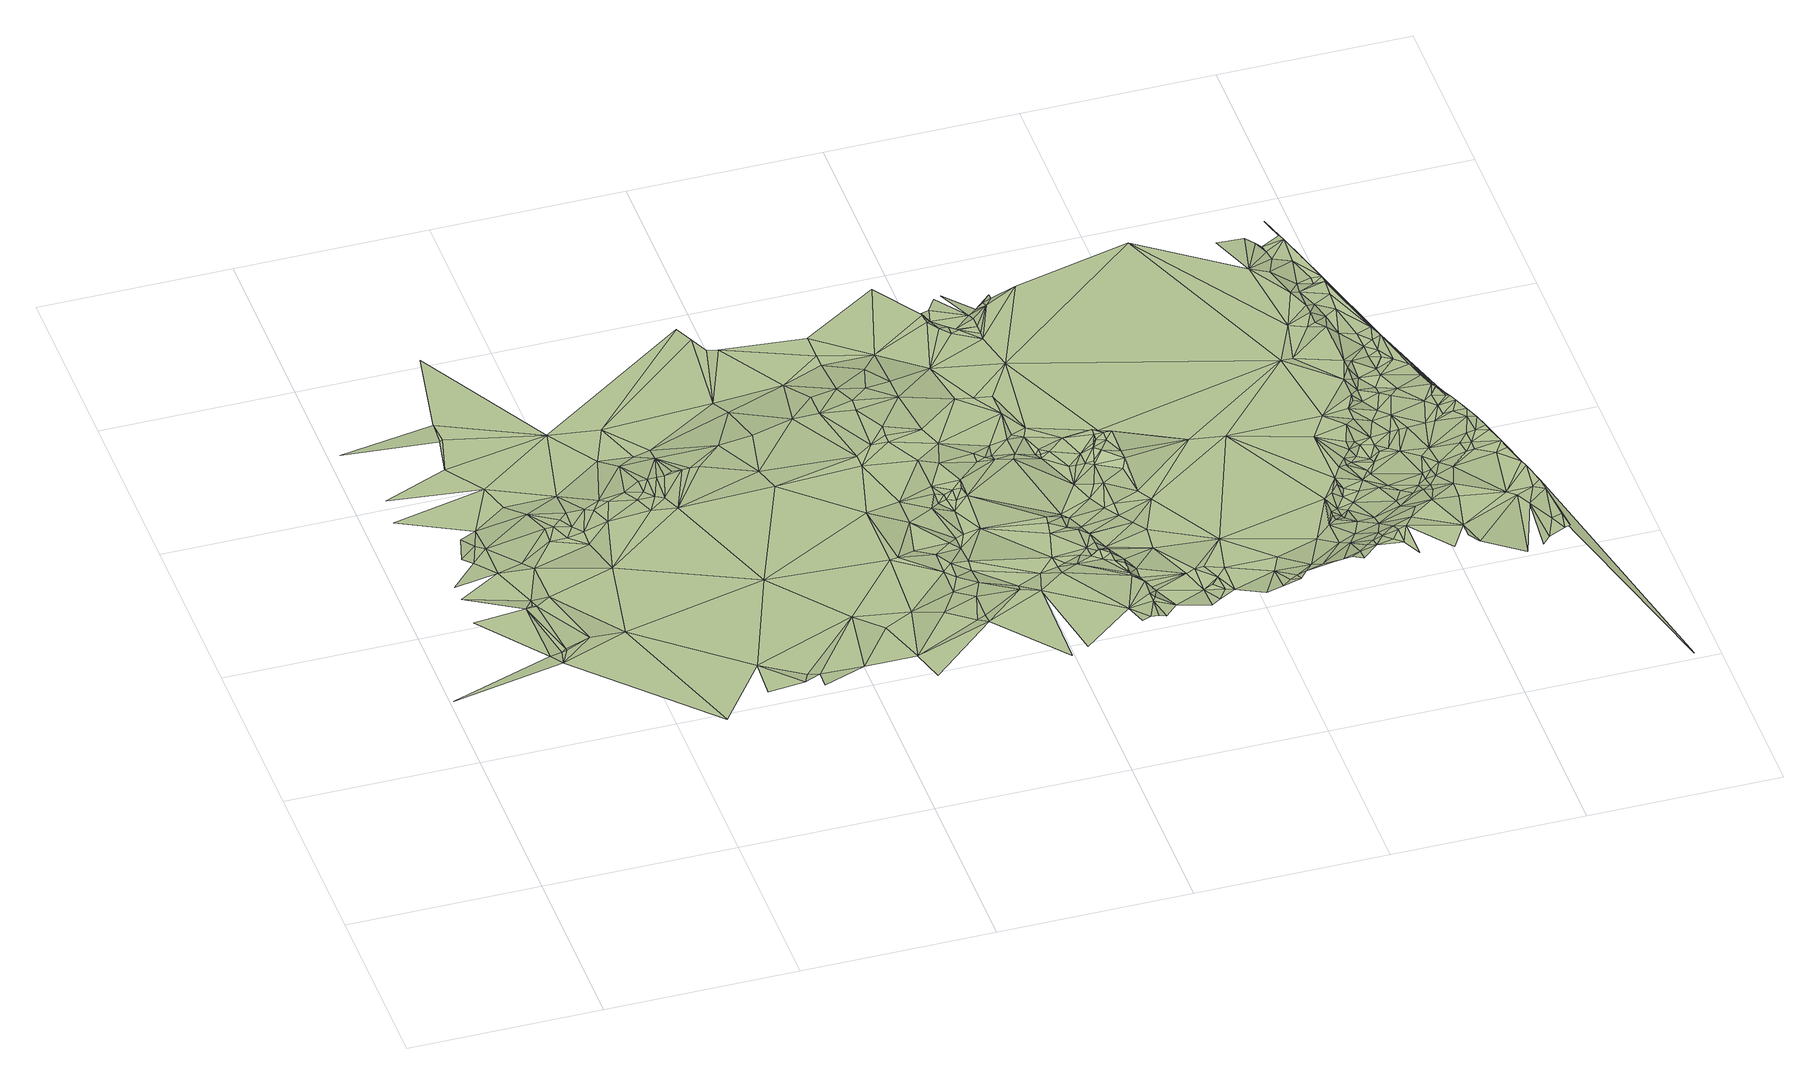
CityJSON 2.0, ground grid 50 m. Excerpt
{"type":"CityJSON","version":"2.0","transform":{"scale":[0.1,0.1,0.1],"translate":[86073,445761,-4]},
"CityObjects":{
"terrain1":{"type":"TINRelief","geometry":[{"type":"CompositeSurface","lod":"1","boundaries":[[[0,1,2]],[[1,3,4]],[[5,1,0]],[[3,6,7]],[[5,3,1]],[[8,9,10]],[[5,0,11]],[[6,9,7]],[[5,11,12]],[[5,12,3]],[[10,13,14]],[[3,12,15]],[[0,16,11]],[[14,13,17]],[[3,15,18]],[[3,18,6]],[[16,12,11]],[[10,9,19]],[[18,15,6]],[[10,19,13]],[[15,12,16]],[[6,15,20]],[[17,13,21]],[[19,21,13]],[[6,22,9]],[[15,16,20]],[[19,9,23]],[[24,21,25]],[[0,26,16]],[[6,20,22]],[[9,22,23]],[[0,27,26]],[[28,25,29]],[[26,20,16]],[[19,30,21]],[[19,23,31]],[[32,33,34]],[[22,35,23]],[[21,36,25]],[[20,37,22]],[[21,30,36]],[[19,31,30]],[[26,37,20]],[[23,35,31]],[[38,33,29]],[[22,39,35]],[[38,34,33]],[[31,35,40]],[[22,37,39]],[[30,31,40]],[[41,26,27]],[[35,42,40]],[[25,36,43]],[[30,40,44]],[[36,30,43]],[[35,39,42]],[[40,42,45]],[[25,46,29]],[[30,44,47]],[[40,45,44]],[[38,29,46]],[[42,48,45]],[[42,39,48]],[[30,47,43]],[[44,45,47]],[[38,46,34]],[[47,45,49]],[[45,48,49]],[[39,37,50]],[[25,43,46]],[[48,39,50]],[[43,47,49]],[[51,37,26]],[[48,52,49]],[[34,46,53]],[[48,50,52]],[[43,49,54]],[[51,26,41]],[[49,52,54]],[[41,55,56]],[[57,50,37]],[[52,50,58]],[[52,58,54]],[[43,54,59]],[[41,56,60]],[[43,59,46]],[[61,58,50]],[[54,58,62]],[[63,57,37]],[[56,64,60]],[[61,50,57]],[[61,62,58]],[[65,54,62]],[[51,63,37]],[[65,59,54]],[[61,66,62]],[[67,41,60]],[[68,62,66]],[[61,57,69]],[[70,46,59]],[[65,62,68]],[[61,69,66]],[[71,64,72]],[[57,73,69]],[[68,66,74]],[[66,69,74]],[[65,68,74]],[[65,75,59]],[[63,73,57]],[[67,60,64]],[[67,51,41]],[[75,70,59]],[[74,69,76]],[[69,73,76]],[[65,74,77]],[[76,73,78]],[[65,77,75]],[[77,74,76]],[[67,64,71]],[[63,79,73]],[[77,76,78]],[[75,80,70]],[[73,79,78]],[[77,78,81]],[[75,77,80]],[[78,79,81]],[[63,82,79]],[[77,81,79]],[[63,83,82]],[[77,79,82]],[[51,84,63]],[[70,85,46]],[[67,71,86]],[[80,77,87]],[[86,71,88]],[[77,82,87]],[[89,83,63]],[[80,90,70]],[[83,87,82]],[[67,91,51]],[[89,63,84]],[[92,67,86]],[[92,86,88]],[[89,87,83]],[[80,87,93]],[[51,94,84]],[[92,91,67]],[[80,93,90]],[[91,94,51]],[[95,96,88]],[[97,70,90]],[[92,88,98]],[[89,99,87]],[[97,85,70]],[[99,93,87]],[[98,88,100]],[[88,96,100]],[[92,98,101]],[[89,102,99]],[[92,103,91]],[[89,84,104]],[[92,101,103]],[[105,94,91]],[[99,102,93]],[[105,91,103]],[[84,94,106]],[[98,100,107]],[[93,108,90]],[[98,107,101]],[[97,90,109]],[[109,90,110]],[[89,104,102]],[[111,100,96]],[[105,112,113]],[[105,114,94]],[[105,103,112]],[[105,113,114]],[[111,107,100]],[[103,101,115]],[[84,106,104]],[[102,108,93]],[[108,110,90]],[[101,107,116]],[[101,116,115]],[[103,115,117]],[[112,103,117]],[[114,118,94]],[[112,119,113]],[[120,111,96]],[[114,113,119]],[[94,118,106]],[[115,121,117]],[[120,107,111]],[[116,121,115]],[[112,117,122]],[[121,123,117]],[[116,107,120]],[[102,104,124]],[[112,122,119]],[[123,122,117]],[[102,124,125]],[[102,125,108]],[[114,119,126]],[[127,96,128]],[[114,129,118]],[[116,130,121]],[[120,96,127]],[[114,126,129]],[[119,122,126]],[[106,131,104]],[[116,120,130]],[[124,104,131]],[[132,126,122]],[[106,118,133]],[[108,134,110]],[[118,129,135]],[[121,136,123]],[[137,122,123]],[[132,129,126]],[[124,138,125]],[[108,125,138]],[[106,139,131]],[[118,135,140]],[[124,131,141]],[[121,130,136]],[[137,132,122]],[[120,127,130]],[[132,142,129]],[[143,135,129]],[[142,143,129]],[[118,140,133]],[[124,141,144]],[[124,144,138]],[[106,133,139]],[[108,138,145]],[[137,142,132]],[[146,135,143]],[[142,147,143]],[[147,146,143]],[[140,135,146]],[[130,127,136]],[[148,110,134]],[[131,139,149]],[[141,131,150]],[[131,149,150]],[[137,123,151]],[[108,145,134]],[[142,152,147]],[[140,146,153]],[[136,151,123]],[[153,146,147]],[[152,153,147]],[[137,154,142]],[[142,154,152]],[[144,155,138]],[[140,156,133]],[[127,157,158]],[[140,153,159]],[[127,160,136]],[[152,161,153]],[[140,159,156]],[[149,139,162]],[[141,163,144]],[[152,154,161]],[[150,149,162]],[[141,150,163]],[[139,133,164]],[[161,159,153]],[[138,165,145]],[[161,154,159]],[[138,155,165]],[[136,160,166]],[[144,163,155]],[[127,158,160]],[[164,133,156]],[[136,166,151]],[[139,164,162]],[[137,167,154]],[[137,151,168]],[[150,162,163]],[[134,145,169]],[[159,170,156]],[[166,171,151]],[[166,160,172]],[[148,134,169]],[[173,137,168]],[[155,174,165]],[[166,172,171]],[[154,175,159]],[[163,174,155]],[[173,167,137]],[[145,165,169]],[[176,164,156]],[[171,177,151]],[[176,156,170]],[[171,172,177]],[[159,175,170]],[[160,178,172]],[[160,158,178]],[[168,151,179]],[[165,174,169]],[[167,180,154]],[[177,179,151]],[[158,181,182]],[[177,172,183]],[[162,164,184]],[[163,162,184]],[[154,185,175]],[[176,186,164]],[[176,170,187]],[[173,168,188]],[[172,189,183]],[[180,185,154]],[[158,182,190]],[[187,170,175]],[[163,191,174]],[[177,183,179]],[[173,192,167]],[[172,193,189]],[[168,179,194]],[[176,187,186]],[[168,194,188]],[[172,178,193]],[[158,190,195]],[[173,188,192]],[[190,182,196]],[[197,179,183]],[[187,175,198]],[[148,169,199]],[[189,200,183]],[[178,158,201]],[[201,158,195]],[[174,191,169]],[[197,183,200]],[[187,198,186]],[[192,180,167]],[[190,196,202]],[[197,203,179]],[[204,200,189]],[[193,205,189]],[[205,204,189]],[[192,188,206]],[[207,194,179]],[[208,197,200]],[[163,184,191]],[[203,207,179]],[[186,209,164]],[[188,194,210]],[[190,211,195]],[[198,175,212]],[[192,206,180]],[[204,208,200]],[[188,210,206]],[[193,213,205]],[[214,203,197]],[[190,202,215]],[[214,197,208]],[[178,216,193]],[[184,164,209]],[[217,194,207]],[[185,212,175]],[[186,198,218]],[[210,194,217]],[[190,215,211]],[[219,195,211]],[[220,204,205]],[[178,201,221]],[[214,207,203]],[[220,205,213]],[[201,195,219]],[[220,208,204]],[[222,213,193]],[[178,221,216]],[[216,222,193]],[[218,198,212]],[[201,223,221]],[[219,211,215]],[[201,219,223]],[[222,220,213]],[[206,224,180]],[[180,225,185]],[[206,210,226]],[[185,227,212]],[[186,218,209]],[[228,214,208]],[[210,217,229]],[[184,230,191]],[[228,208,220]],[[169,191,231]],[[232,217,207]],[[232,207,214]],[[218,212,233]],[[228,220,222]],[[234,216,221]],[[234,221,223]],[[234,222,216]],[[219,234,223]],[[219,215,235]],[[180,224,225]],[[185,225,227]],[[184,209,230]],[[212,227,236]],[[212,236,233]],[[218,233,237]],[[218,237,209]],[[206,226,224]],[[199,169,238]],[[210,229,226]],[[169,231,238]],[[227,239,236]],[[232,229,217]],[[233,236,240]],[[236,239,240]],[[237,233,241]],[[235,215,242]],[[234,228,222]],[[228,243,214]],[[209,237,241]],[[230,209,244]],[[219,235,234]],[[232,214,243]],[[227,245,239]],[[227,225,246]],[[239,245,240]],[[227,246,245]],[[209,241,244]],[[247,225,224]],[[230,248,191]],[[231,191,249]],[[225,250,246]],[[251,226,229]],[[252,224,226]],[[253,233,240]],[[253,241,233]],[[235,242,254]],[[249,191,255]],[[253,240,245]],[[252,247,224]],[[252,226,251]],[[225,256,250]],[[257,228,234]],[[230,244,248]],[[247,258,225]],[[246,259,245]],[[257,234,235]],[[246,250,259]],[[260,235,254]],[[225,258,256]],[[244,241,248]],[[191,261,255]],[[260,262,235]],[[253,245,259]],[[257,235,263]],[[235,262,263]],[[252,258,247]],[[238,231,264]],[[265,229,232]],[[265,251,229]],[[231,249,264]],[[250,256,259]],[[266,238,264]],[[265,232,243]],[[260,254,267]],[[252,251,268]],[[191,248,261]],[[260,263,262]],[[257,263,269]],[[249,255,270]],[[266,264,271]],[[258,272,256]],[[249,273,264]],[[228,274,243]],[[260,267,263]],[[256,275,259]],[[249,270,273]],[[257,274,228]],[[276,241,253]],[[256,272,275]],[[270,255,277]],[[252,278,258]],[[265,268,251]],[[269,263,279]],[[280,272,258]],[[253,259,281]],[[270,277,273]],[[279,263,267]],[[252,268,278]],[[259,275,282]],[[276,248,241]],[[280,275,272]],[[255,261,277]],[[257,269,274]],[[259,282,281]],[[264,283,271]],[[264,273,283]],[[280,258,284]],[[275,285,282]],[[265,243,274]],[[253,281,286]],[[258,278,284]],[[273,277,287]],[[280,288,275]],[[282,285,281]],[[269,279,274]],[[277,261,289]],[[275,288,285]],[[290,271,283]],[[276,253,286]],[[268,284,278]],[[277,289,287]],[[280,284,291]],[[273,287,292]],[[280,291,288]],[[285,293,281]],[[273,292,283]],[[285,288,293]],[[281,293,286]],[[279,267,294]],[[267,295,294]],[[276,286,293]],[[291,296,288]],[[288,296,293]],[[261,297,289]],[[276,293,296]],[[287,289,297]],[[298,283,299]],[[292,287,297]],[[292,297,283]],[[279,300,274]],[[294,295,301]],[[299,283,297]],[[261,248,302]],[[265,303,268]],[[279,294,300]],[[268,303,284]],[[299,297,304]],[[291,284,303]],[[294,301,305]],[[306,305,301]],[[299,304,307]],[[291,303,296]],[[261,302,297]],[[304,297,308]],[[276,296,303]],[[294,305,309]],[[304,308,307]],[[306,309,305]],[[265,274,310]],[[311,309,306]],[[294,309,312]],[[300,294,312]],[[297,302,308]],[[274,300,313]],[[312,309,311]],[[265,310,303]],[[312,311,314]],[[314,311,315]],[[300,312,313]],[[276,316,248]],[[314,315,317]],[[318,312,314]],[[274,313,319]],[[274,319,310]],[[313,312,318]],[[302,248,320]],[[314,317,321]],[[322,317,323]],[[318,314,321]],[[324,322,323]],[[321,317,322]],[[276,303,316]],[[313,318,325]],[[326,322,324]],[[327,321,322]],[[326,327,322]],[[313,325,319]],[[318,321,328]],[[325,318,328]],[[329,321,327]],[[326,329,327]],[[325,330,331]],[[332,321,329]],[[325,331,333]],[[328,321,332]],[[325,333,319]],[[334,329,326]],[[335,325,328]],[[335,330,325]],[[331,330,336]],[[337,334,326]],[[332,329,334]],[[333,331,336]],[[330,338,336]],[[335,338,330]],[[319,333,339]],[[340,310,319]],[[333,336,339]],[[341,337,326]],[[316,303,310]],[[342,328,332]],[[248,316,320]],[[335,328,342]],[[343,336,338]],[[319,339,344]],[[335,343,338]],[[332,334,345]],[[343,339,336]],[[346,334,337]],[[346,345,334]],[[341,346,337]],[[347,344,339]],[[340,319,344]],[[342,332,345]],[[335,348,343]],[[349,339,343]],[[335,342,348]],[[349,347,339]],[[350,310,340]],[[351,352,341]],[[353,344,347]],[[352,346,341]],[[348,349,343]],[[353,340,344]],[[352,345,346]],[[354,353,347]],[[355,342,345]],[[354,340,353]],[[356,347,349]],[[355,345,352]],[[356,354,347]],[[348,342,357]],[[350,358,310]],[[348,359,349]],[[360,340,354]],[[355,361,342]],[[350,340,362]],[[363,356,349]],[[360,354,356]],[[360,362,340]],[[361,357,342]],[[348,357,359]],[[363,349,359]],[[316,310,358]],[[350,362,364]],[[360,365,362]],[[365,364,362]],[[355,352,366]],[[363,360,356]],[[367,366,352]],[[368,364,365]],[[350,364,369]],[[370,365,360]],[[355,371,361]],[[363,372,360]],[[370,368,365]],[[363,359,373]],[[372,374,360]],[[375,364,368]],[[371,357,361]],[[374,370,360]],[[376,359,357]],[[350,369,377]],[[363,373,372]],[[375,369,364]],[[355,366,371]],[[376,373,359]],[[378,368,370]],[[350,377,379]],[[378,370,374]],[[380,375,368]],[[350,379,358]],[[371,381,357]],[[381,376,357]],[[378,380,368]],[[382,377,369]],[[383,369,375]],[[372,373,384]],[[383,382,369]],[[385,374,372]],[[366,386,387]],[[380,383,375]],[[384,373,376]],[[382,379,377]],[[388,381,371]],[[381,384,376]],[[389,380,378]],[[390,378,374]],[[391,371,366]],[[385,372,384]],[[392,383,380]],[[358,379,393]],[[394,382,383]],[[389,392,380]],[[394,379,382]],[[395,384,381]],[[388,395,381]],[[388,371,396]],[[385,390,374]],[[390,389,378]],[[358,393,397]],[[394,383,392]],[[398,384,395]],[[396,371,391]],[[394,393,379]],[[399,392,389]],[[316,400,320]],[[388,396,395]],[[385,384,398]],[[316,358,401]],[[390,399,389]],[[358,397,402]],[[398,395,403]],[[395,396,403]],[[404,366,387]],[[394,392,405]],[[405,392,399]],[[385,398,406]],[[394,407,393]],[[398,403,406]],[[407,397,393]],[[358,402,401]],[[316,401,408]],[[409,391,366]],[[316,408,400]],[[385,410,390]],[[394,405,407]],[[411,399,390]],[[385,406,410]],[[403,396,412]],[[402,397,413]],[[406,403,414]],[[411,405,399]],[[415,413,397]],[[400,416,320]],[[417,397,407]],[[409,396,391]],[[404,387,418]],[[406,414,410]],[[403,412,414]],[[417,415,397]],[[410,419,390]],[[415,402,413]],[[405,420,407]],[[421,411,390]],[[421,390,419]],[[409,366,404]],[[408,401,422]],[[410,414,419]],[[411,420,405]],[[415,423,402]],[[408,424,400]],[[423,401,402]],[[409,412,396]],[[417,407,420]],[[423,425,401]],[[421,420,411]],[[426,414,412]],[[417,427,415]],[[427,423,415]],[[425,428,401]],[[429,419,414]],[[408,422,430]],[[408,430,424]],[[431,425,423]],[[428,422,401]],[[417,420,432]],[[431,428,425]],[[421,419,433]],[[421,433,420]],[[426,429,414]],[[434,431,423]],[[417,432,427]],[[434,423,427]],[[404,418,435]],[[436,426,412]],[[400,424,437]],[[431,438,428]],[[438,422,428]],[[400,439,416]],[[409,440,412]],[[419,441,433]],[[442,419,429]],[[400,437,443]],[[400,443,439]],[[436,412,440]],[[444,435,445]],[[434,446,431]],[[432,420,447]],[[434,427,448]],[[424,449,437]],[[427,432,448]],[[433,447,420]],[[424,430,449]],[[450,429,426]],[[451,438,431]],[[452,416,453]],[[436,450,426]],[[409,404,454]],[[451,431,446]],[[439,455,416]],[[434,448,446]],[[456,422,438]],[[457,430,422]],[[458,441,419]],[[450,442,429]],[[458,419,442]],[[404,435,454]],[[459,435,444]],[[432,447,448]],[[449,460,437]],[[449,430,460]],[[451,461,438]],[[457,422,456]],[[462,416,455]],[[463,433,441]],[[464,439,443]],[[443,437,465]],[[466,453,416]],[[459,444,467]],[[456,438,461]],[[468,455,439]],[[409,469,440]],[[470,442,450]],[[463,447,433]],[[409,454,471]],[[457,460,430]],[[436,472,450]],[[437,460,465]],[[464,443,465]],[[466,416,473]],[[462,473,416]],[[474,463,441]],[[464,468,439]],[[475,435,459]],[[476,474,441]],[[475,454,435]],[[451,446,477]],[[409,471,469]],[[451,478,461]],[[436,440,472]],[[479,446,448]],[[458,476,441]],[[458,442,470]],[[480,470,450]],[[481,448,447]],[[459,467,482]],[[483,457,456]],[[451,477,478]],[[457,484,460]],[[463,485,447]],[[486,456,461]],[[486,461,478]],[[460,484,465]],[[475,459,482]],[[472,480,450]],[[468,487,455]],[[487,462,455]],[[488,463,474]],[[489,482,467]],[[464,465,490]],[[483,484,457]],[[475,491,454]],[[488,474,476]],[[464,492,468]],[[466,473,493]],[[477,446,494]],[[454,491,471]],[[440,469,495]],[[440,495,472]],[[486,478,477]],[[496,456,486]],[[458,470,497]],[[483,456,496]],[[481,447,485]],[[481,479,448]],[[491,482,489]],[[463,498,485]],[[458,499,476]],[[479,494,446]],[[475,482,491]],[[480,500,470]],[[500,497,470]],[[501,502,491]],[[491,469,471]],[[465,484,490]],[[463,503,498]],[[488,503,463]],[[469,472,495]],[[499,488,476]],[[491,500,469]],[[458,497,499]],[[469,500,472]],[[464,504,492]],[[472,500,480]],[[498,505,485]],[[486,477,502]],[[464,490,504]],[[496,486,502]],[[468,492,506]],[[507,473,462]],[[483,496,508]],[[505,509,485]],[[509,481,485]],[[491,494,500]],[[507,493,473]],[[483,508,484]],[[468,506,487]],[[500,509,497]],[[499,503,488]],[[497,509,499]],[[499,509,503]],[[503,509,498]],[[498,509,505]],[[500,494,509]],[[491,502,494]],[[502,477,494]],[[509,494,481]],[[507,462,487]],[[481,494,479]],[[508,490,484]],[[496,502,508]],[[506,492,510]],[[508,504,490]],[[507,511,493]],[[487,506,510]],[[492,504,510]],[[502,510,508]],[[508,510,504]],[[507,487,510]],[[502,511,510]],[[502,512,511]],[[507,510,511]]]}]}
},
"vertices":[
[303,790,24],[279,820,27],[5,730,22],[276,1010,29],[141,1000,27],[311,830,24],[298,1040,26],[142,1100,23],[140,1150,22],[255,1170,22],[210,1220,26],[324,830,27],[324,840,24],[232,1280,28],[186,1240,29],[304,1010,30],[392,860,28],[208,1320,23],[296,1020,26],[253,1260,30],[345,1040,28],[252,1340,23],[345,1160,24],[322,1190,22],[73,1430,23],[322,1490,22],[482,860,24],[616,460,26],[82,1520,21],[252,1590,23],[389,1360,27],[412,1290,31],[27,1720,22],[274,1700,20],[277,1760,24],[412,1250,23],[345,1410,22],[524,1100,28],[280,1700,24],[500,1210,22],[434,1290,31],[749,640,24],[457,1250,23],[480,1410,23],[457,1310,33],[478,1280,28],[528,1640,25],[479,1330,34],[502,1260,23],[525,1330,34],[570,1280,24],[863,950,24],[547,1320,32],[322,2010,24],[569,1350,36],[742,530,28],[839,540,27],[682,1290,23],[590,1340,35],[615,1510,22],[854,570,24],[660,1330,31],[637,1360,36],[748,1280,23],[884,560,27],[659,1470,27],[682,1350,34],[1023,750,24],[682,1390,37],[705,1330,31],[660,1620,25],[996,560,23],[884,520,23],[727,1320,28],[704,1390,38],[704,1500,23],[727,1390,38],[749,1470,30],[748,1390,38],[795,1400,38],[749,1510,24],[770,1400,39],[816,1400,38],[840,1400,37],[997,1290,22],[951,1940,22],[1088,680,28],[907,1460,40],[1131,560,23],[975,1350,27],[950,1640,22],[1177,930,26],[1165,720,29],[973,1590,27],[1177,1120,27],[1156,470,26],[1335,630,27],[973,1890,22],[1243,700,23],[997,1470,42],[1311,650,23],[1288,770,23],[1108,1500,44],[1289,850,23],[1222,1340,23],[1197,930,29],[1222,1300,23],[1334,730,29],[1132,1650,27],[996,1840,22],[1023,1830,26],[1335,660,23],[1290,920,23],[1244,950,23],[1267,1060,22],[1311,820,26],[1356,780,28],[1313,870,29],[1267,1140,23],[1334,950,26],[1444,730,24],[1356,840,19],[1357,930,19],[1357,870,26],[1176,1500,45],[1177,1570,40],[1357,970,19],[1492,710,24],[1490,450,23],[1334,1090,26],[1447,750,19],[1267,1370,24],[1379,980,19],[1357,1280,23],[1244,1740,23],[1356,1140,27],[1512,780,19],[1425,990,19],[1244,1580,42],[1311,1370,23],[1357,1170,27],[1266,1490,42],[1386,1070,19],[1356,1110,20],[1266,1520,47],[1244,1700,24],[1376,1130,26],[1380,1120,19],[1243,1810,24],[1310,1390,28],[1311,1420,33],[1557,830,19],[1402,1110,19],[1402,1140,29],[1433,1120,19],[1312,1560,45],[1402,1250,28],[1537,470,23],[1674,580,25],[1431,1170,30],[1561,760,25],[1424,1140,29],[1402,1390,24],[1380,1510,39],[1425,1330,22],[1335,1640,36],[1560,790,19],[1587,970,31],[1580,920,19],[1379,1700,24],[1492,1230,24],[1581,800,19],[1605,780,25],[1584,950,27],[1378,1570,41],[1538,1230,22],[1492,1260,28],[1626,820,18],[1717,690,32],[1649,840,19],[1630,990,12],[1694,530,20],[1717,540,20],[1648,800,25],[1514,1480,23],[1578,1210,28],[1539,1280,25],[1515,1240,25],[1627,930,19],[1671,780,25],[1740,590,24],[1492,1610,23],[1627,970,20],[1716,700,33],[1649,910,23],[1740,620,24],[1738,540,18],[1671,810,27],[1535,1250,18],[1448,1940,27],[1671,810,33],[1740,660,32],[1758,540,11],[1672,850,23],[1695,790,32],[1695,760,31],[1645,970,13],[1672,890,19],[1694,810,28],[1604,1390,26],[1663,930,11],[1748,600,27],[1589,1230,26],[1717,740,32],[1697,840,11],[1792,570,14],[1740,700,13],[1674,900,12],[1587,1290,25],[1762,640,13],[1723,770,20],[1747,680,14],[1740,730,18],[1758,660,10],[1717,1030,11],[1694,1090,13],[1738,980,15],[1650,1210,12],[1804,800,12],[1762,940,16],[1558,1470,24],[1537,1780,25],[1785,900,19],[1630,1290,23],[1852,680,14],[1874,610,11],[1641,1230,11],[1605,1310,20],[1536,1810,26],[1652,1220,17],[1651,1240,18],[1644,1320,24],[1874,540,17],[1808,860,22],[1604,1460,24],[1673,1220,21],[1701,1150,22],[1739,1070,20],[1671,1570,27],[1559,1750,25],[1719,1150,20],[1762,980,23],[1760,1060,26],[1719,1260,21],[1897,550,23],[1581,1720,26],[1743,1150,21],[1874,680,22],[1762,1140,21],[1743,1190,20],[1919,580,26],[1649,1680,24],[1897,610,22],[1916,630,25],[1552,1800,10],[1854,970,22],[1539,1830,14],[1941,570,27],[1832,1010,22],[1896,680,25],[1581,1750,24],[1561,1840,11],[1764,1150,24],[1600,1750,12],[1964,770,24],[1773,1180,41],[1809,1260,23],[1603,1730,25],[1819,1090,33],[1942,660,25],[1787,1160,45],[1786,1220,47],[1775,1190,45],[1647,1790,13],[1831,1110,47],[1785,1200,47],[1787,1240,47],[1650,1730,24],[1809,1190,47],[1650,1700,25],[1583,1870,16],[1830,1140,47],[1649,1760,25],[1810,1220,47],[2054,610,27],[2009,530,32],[1832,1220,47],[1695,1800,24],[1605,1880,14],[1671,1810,11],[2077,660,26],[2054,540,34],[1784,1850,24],[2009,1160,23],[1693,1820,18],[2078,560,33],[2100,540,45],[1717,1850,13],[1716,1830,18],[2100,570,34],[2100,1150,20],[2122,570,40],[2144,600,32],[2190,700,24],[2167,580,44],[2189,550,69],[2315,1390,19],[2212,550,72],[2234,660,31],[2254,840,25],[2097,1930,22],[2256,640,42],[2257,560,76],[2233,550,75],[2257,530,79],[2234,740,26],[2302,570,78],[2280,580,75],[2280,680,33],[2302,600,71],[2257,760,22],[2256,780,18],[2324,630,65],[2258,800,16],[2325,600,77],[2302,730,28],[2278,780,13],[2347,580,79],[2280,760,22],[2277,810,12],[2302,910,25],[2369,560,79],[2345,690,43],[2300,800,11],[2278,860,23],[2363,630,76],[2369,610,79],[2303,850,12],[2345,730,31],[2321,820,13],[2301,1080,23],[2392,510,79],[2392,620,79],[2302,890,21],[2314,880,13],[2415,650,77],[2347,860,12],[2415,740,42],[2345,1150,23],[2414,770,35],[2370,900,11],[2437,690,73],[2324,950,24],[2392,840,28],[2346,980,22],[2347,960,17],[2525,580,79],[2481,510,77],[2363,970,12],[2370,1010,20],[2390,930,12],[2482,700,76],[2414,840,28],[2437,810,31],[2392,910,16],[2381,990,11],[2460,780,40],[2370,1040,23],[2415,950,17],[2390,1100,24],[2411,970,12],[2482,770,53],[2392,1040,16],[2403,1030,11],[2482,810,36],[2505,850,36],[2526,540,78],[2549,520,70],[2501,750,65],[2437,980,21],[2482,960,27],[2548,690,79],[2436,1020,11],[2414,1120,20],[2436,1050,11],[2504,780,55],[2549,740,80],[2415,1160,23],[2504,820,42],[2459,980,25],[2370,1510,22],[2437,1270,23],[2438,1210,21],[2527,810,56],[2684,650,80],[2482,1040,25],[2527,850,43],[2459,1110,11],[2345,1390,18],[2662,670,80],[2525,920,33],[2505,1040,27],[2572,810,73],[2435,1190,20],[2550,860,52],[2459,1190,11],[2347,1750,19],[2482,1140,15],[2660,490,33],[2550,940,36],[2504,1100,27],[2527,1040,28],[2459,1340,23],[2459,1230,15],[2414,1490,22],[2459,1270,18],[2617,850,78],[2504,1200,18],[2460,1310,22],[2613,890,74],[2459,1480,20],[2477,1280,10],[2526,1170,29],[2572,1040,32],[2505,1230,12],[2706,620,72],[2638,850,80],[2437,1540,24],[2479,1340,16],[2414,1630,22],[2684,820,82],[2594,1030,40],[2639,920,77],[2436,1570,22],[2728,530,32],[2707,510,30],[2527,1260,23],[2595,1120,33],[2549,1190,29],[2436,1500,24],[2639,880,79],[2527,1290,18],[2302,1870,19],[2370,1860,24],[2729,670,80],[2391,1720,22],[2526,1390,11],[2483,1460,10],[2659,980,77],[2750,580,47],[2473,1530,10],[2525,1350,11],[2414,1780,12],[2617,1080,44],[2437,1630,18],[2460,1580,13],[2392,1840,18],[2773,550,34],[2444,1670,11],[2732,770,82],[2662,920,80],[2738,750,82],[2709,860,82],[2410,1810,11],[2617,1040,49],[2760,660,74],[2639,1030,61],[2573,1300,30],[2549,1320,27],[2617,1220,32],[2695,910,81],[2628,1170,39],[2778,590,46],[2524,1440,13],[2505,1550,10],[2616,1130,39],[2549,1350,26],[2460,1760,10],[2656,1060,67],[2787,550,38],[2505,1600,18],[2754,690,81],[2482,1660,10],[2405,1830,12],[2604,1270,31],[2715,830,82],[2548,1390,26],[2681,970,79],[2643,1100,54],[2669,1010,77],[2692,930,81],[2930,0,28],[2572,1400,29],[2650,1090,60],[2506,1640,26],[2634,1150,45],[2482,1680,13],[2461,1830,22],[2560,1440,26],[2635,1150,45],[2504,1660,27],[2456,1850,21],[2440,1920,14]
]}
